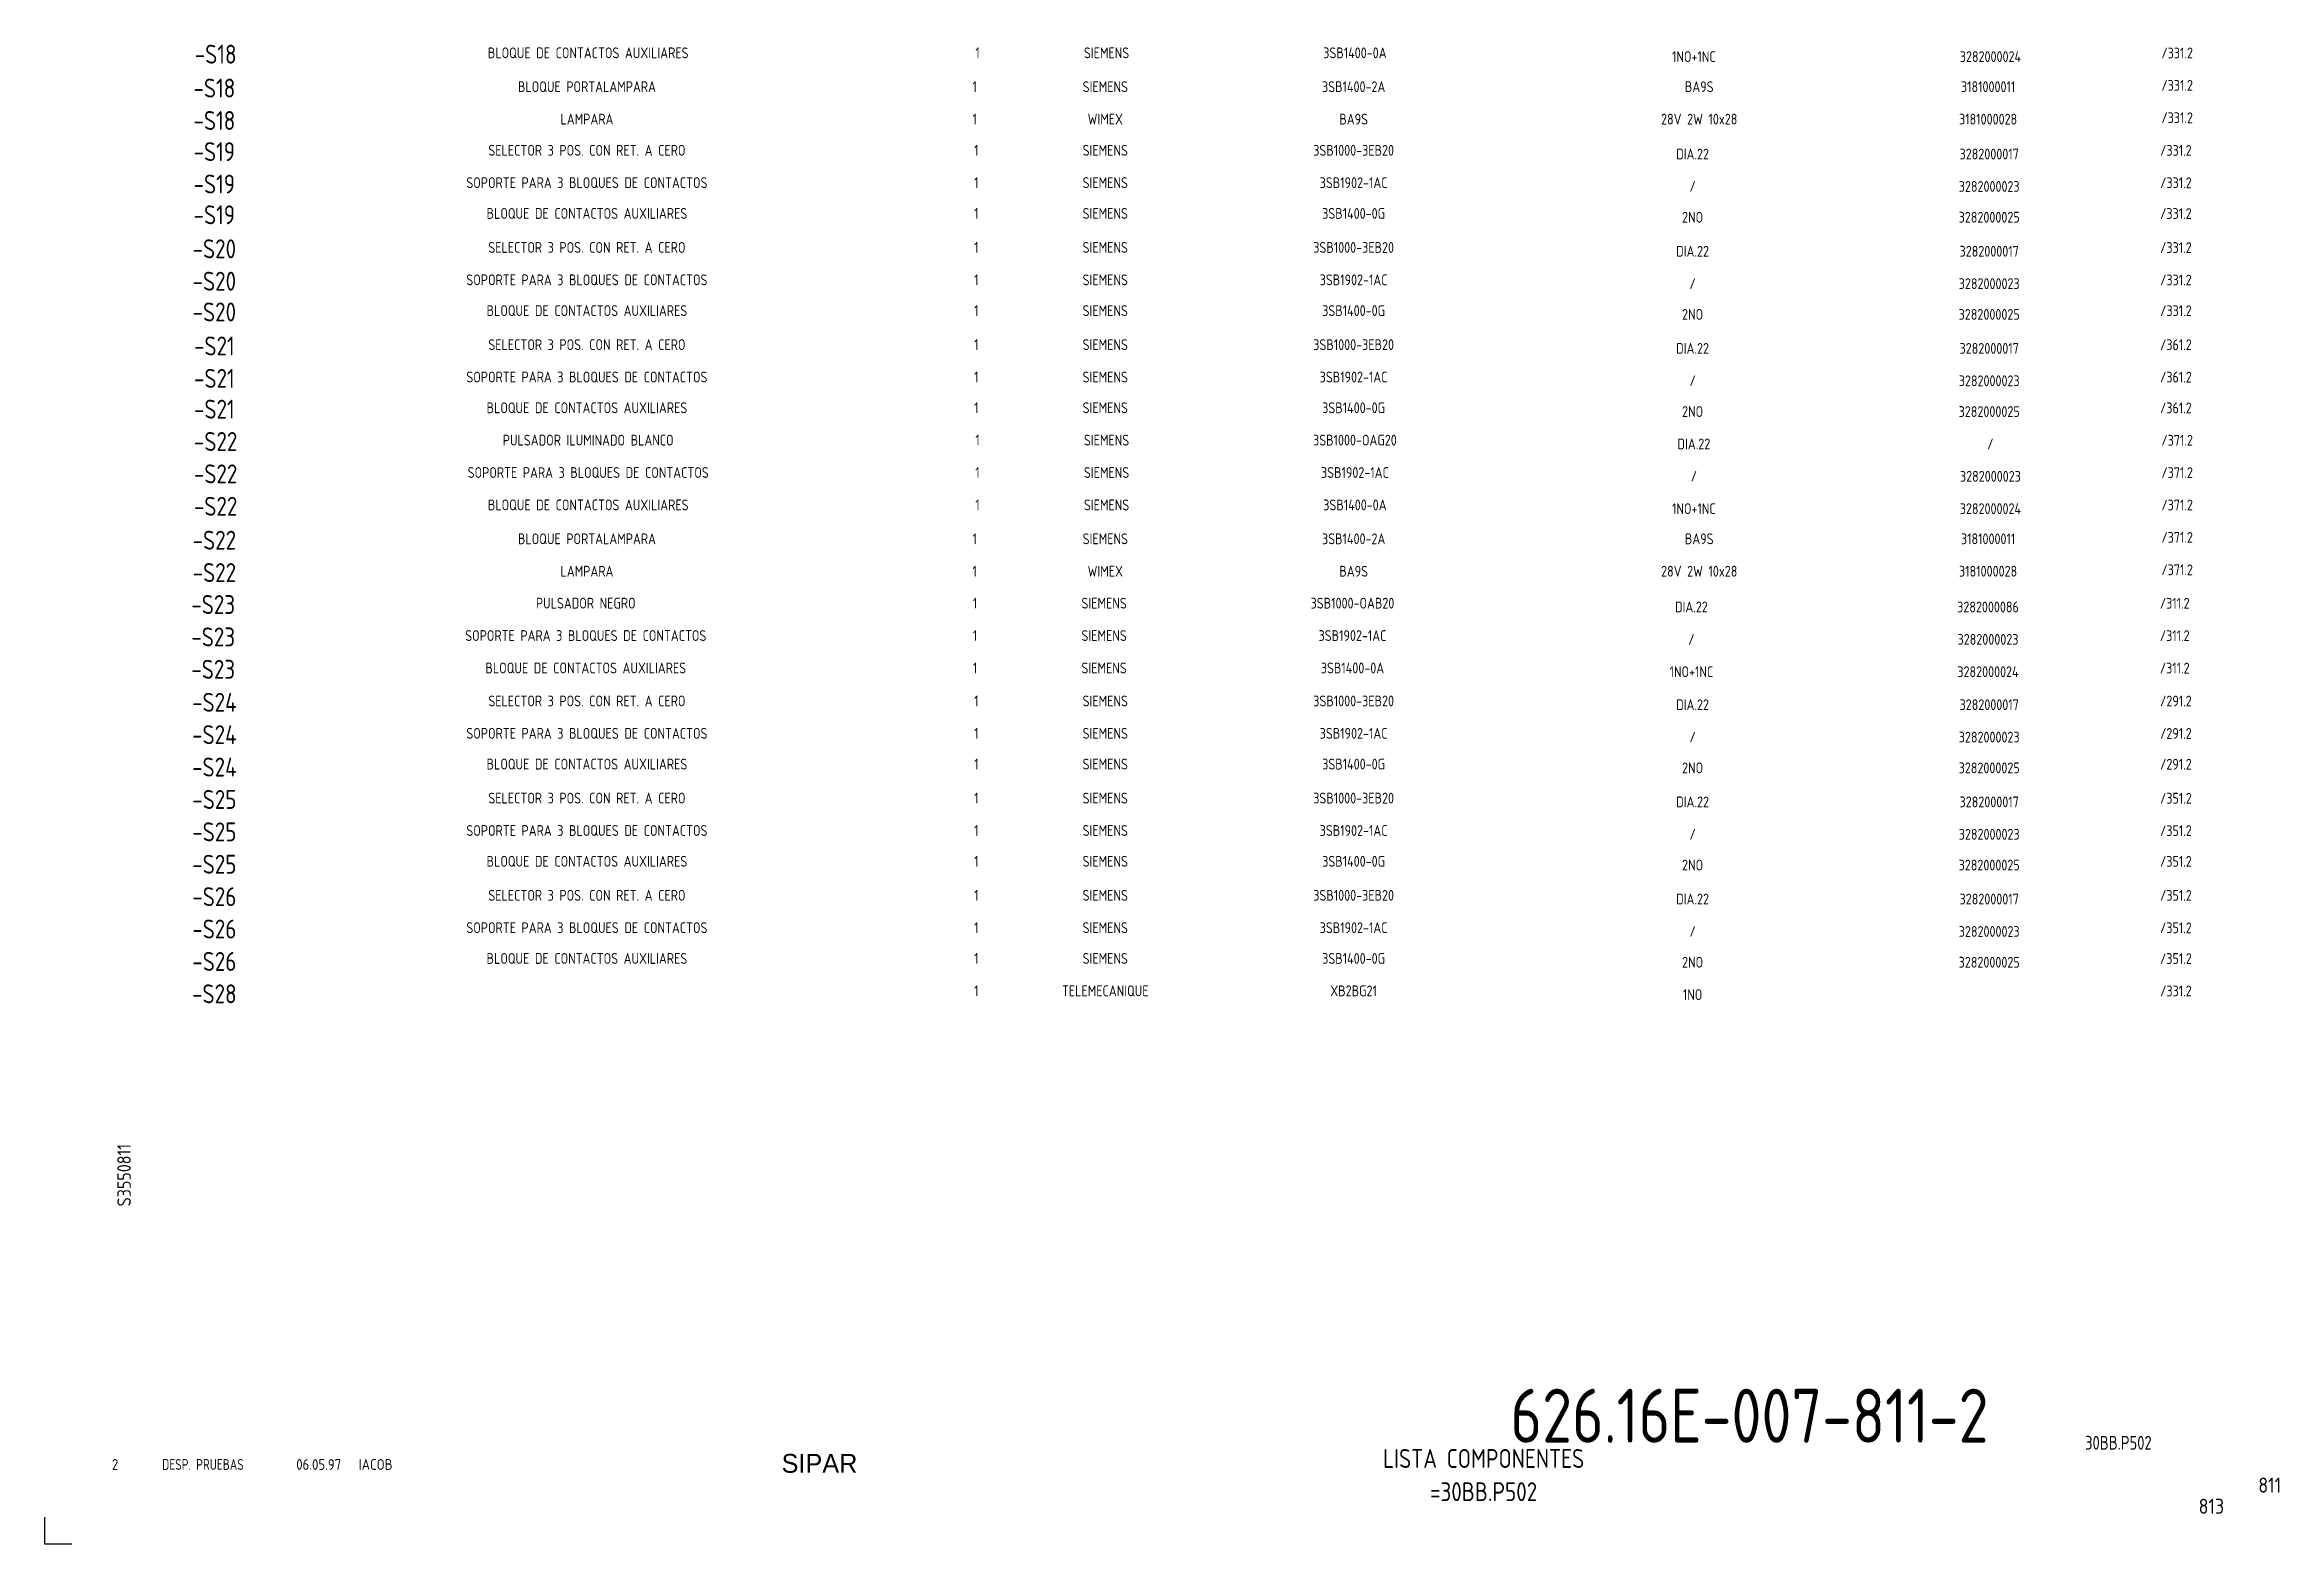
# Model space of a CAD drawing. Extents: x 0 to 414, y 0 to 278.
import ezdxf
from ezdxf.enums import TextEntityAlignment as Align

# ---------------------------------------------------------------- set-up
doc = ezdxf.new("R2010")
doc.units = 0
doc.header["$LTSCALE"] = 6
doc.header["$MEASUREMENT"] = 0
doc.layers.get('0').update_dxf_attribs({"linetype": 'CONTINUOUS'})
doc.layers.add('CART', color=7, linetype='CONTINUOUS')
doc.styles.add('DIN', font='DIN', dxfattribs={"width": 0.85})
doc.styles.add('X', font='UNIV.SHX', dxfattribs={"height": 3.5})

# ---------------------------------------------------------------- blocks, each defined once
blk = doc.blocks.new('REV2')
at = {"color": 3, "style": 'DIN'}
for s, width, p in [('2', 0.9, (12.45, 13.79)), ('DESP. PRUEBAS', 0.8, (21.76, 13.79)), ('06.05.97', 0.9, (46.59, 13.79)), ('IACOB', 0.9, (58.16, 13.79))]:
    blk.add_text(s, height=2, dxfattribs=dict(at, width=width)).set_placement(p)

msp = doc.modelspace()

# ---------------------------------------------------------------- linework, layer by layer
at = {"color": 7}
msp.add_lwpolyline([(5, 0), (0, 0), (0, 5)], dxfattribs=at)

# ---------------------------------------------------------------- block references
at = {"linetype": 'Continuous'}
msp.add_blockref('REV2', (0, 0), dxfattribs=at)

# ---------------------------------------------------------------- texts
at = {"color": 3, "style": 'DIN', "width": 0.85}
for s, p in [('-S18', (31.66, 274.27)), ('-S18', (31.43, 267.99)), ('-S18', (31.43, 261.99)), ('-S19', (31.42, 256.22)), ('-S19', (31.42, 250.22)), ('-S19', (31.42, 244.52)), ('-S20', (31.42, 238.22)), ('-S20', (31.42, 232.22)), ('-S20', (31.42, 226.52)), ('-S21', (31.42, 220.22)), ('-S21', (31.42, 214.22)), ('-S21', (31.42, 208.52)), ('-S22', (31.66, 202.53)), ('-S22', (31.66, 196.53)), ('-S22', (31.66, 190.53)), ('-S22', (31.43, 184.25)), ('-S22', (31.43, 178.25)), ('-S23', (31.21, 172.33)), ('-S23', (31.21, 166.33)), ('-S23', (31.21, 160.33)), ('-S24', (31.42, 154.22)), ('-S24', (31.42, 148.22)), ('-S24', (31.42, 142.22)), ('-S25', (31.42, 136.22)), ('-S25', (31.42, 130.22)), ('-S25', (31.42, 124.22)), ('-S26', (31.42, 118.22)), ('-S26', (31.42, 112.22)), ('-S26', (31.42, 106.22)), ('-S28', (31.42, 100.22))]:
    msp.add_text(s, height=3.5, dxfattribs=at).set_placement(p, align=Align.CENTER)
at = {"style": 'DIN', "width": 0.85}
for s, p in [('BLOQUE DE CONTACTOS AUXILIARES', (100.66, 275.27)), ('1', (172.77, 275.27)), ('SIEMENS', (196.66, 275.27)), ('3SB1400-0A', (242.66, 275.27)), ('1NO+1NC', (305.43, 274.57)), ('3282000024', (360.36, 274.57)), ('/331.2', (394.94, 275.24)), ('BLOQUE PORTALAMPARA', (100.43, 268.99)), ('1', (172.24, 268.99)), ('SIEMENS', (196.43, 268.99)), ('3SB1400-2A', (242.43, 268.99)), ('BA9S', (306.43, 268.99)), ('3181000011', (359.93, 268.99)), ('/331.2', (394.94, 269.24)), ('LAMPARA', (100.43, 262.99)), ('1', (172.24, 262.99)), ('WIMEX', (196.43, 262.99)), ('BA9S', (242.43, 262.99)), ('28V 2W 10x28', (306.43, 262.99)), ('3181000028', (359.93, 262.99)), ('/331.2', (394.94, 263.24)), ('SELECTOR 3 POS. CON RET. A CERO', (100.42, 257.22)), ('1', (172.54, 257.22)), ('SIEMENS', (196.42, 257.22)), ('3SB1000-3EB20', (242.42, 257.22)), ('DIA.22', (305.2, 256.52)), ('3282000017', (360.13, 256.52)), ('/331.2', (394.71, 257.2)), ('SOPORTE PARA 3 BLOQUES DE CONTACTOS', (100.42, 251.22)), ('1', (172.54, 251.22)), ('SIEMENS', (196.42, 251.22)), ('3SB1902-1AC', (242.42, 251.22)), ('/', (305.2, 250.52)), ('3282000023', (360.13, 250.52)), ('/331.2', (394.71, 251.2)), ('BLOQUE DE CONTACTOS AUXILIARES', (100.42, 245.52)), ('1', (172.54, 245.52)), ('SIEMENS', (196.42, 245.52)), ('3SB1400-0G', (242.42, 245.52)), ('2NO', (305.2, 244.82)), ('3282000025', (360.13, 244.82)), ('/331.2', (394.71, 245.5)), ('SELECTOR 3 POS. CON RET. A CERO', (100.42, 239.22)), ('1', (172.54, 239.22)), ('SIEMENS', (196.42, 239.22)), ('3SB1000-3EB20', (242.42, 239.22)), ('DIA.22', (305.2, 238.52)), ('3282000017', (360.13, 238.52)), ('/331.2', (394.71, 239.2)), ('SOPORTE PARA 3 BLOQUES DE CONTACTOS', (100.42, 233.22)), ('1', (172.54, 233.22)), ('SIEMENS', (196.42, 233.22)), ('3SB1902-1AC', (242.42, 233.22)), ('/', (305.2, 232.52)), ('3282000023', (360.13, 232.52)), ('/331.2', (394.71, 233.2)), ('BLOQUE DE CONTACTOS AUXILIARES', (100.42, 227.52)), ('1', (172.54, 227.52)), ('SIEMENS', (196.42, 227.52)), ('3SB1400-0G', (242.42, 227.52)), ('2NO', (305.2, 226.82)), ('3282000025', (360.13, 226.82)), ('/331.2', (394.71, 227.5)), ('SELECTOR 3 POS. CON RET. A CERO', (100.42, 221.22)), ('1', (172.54, 221.22)), ('SIEMENS', (196.42, 221.22)), ('3SB1000-3EB20', (242.42, 221.22)), ('DIA.22', (305.2, 220.52)), ('3282000017', (360.13, 220.52)), ('/361.2', (394.71, 221.2)), ('SOPORTE PARA 3 BLOQUES DE CONTACTOS', (100.42, 215.22)), ('1', (172.54, 215.22)), ('SIEMENS', (196.42, 215.22)), ('3SB1902-1AC', (242.42, 215.22)), ('/', (305.2, 214.52)), ('3282000023', (360.13, 214.52)), ('/361.2', (394.71, 215.2)), ('BLOQUE DE CONTACTOS AUXILIARES', (100.42, 209.52)), ('1', (172.54, 209.52)), ('SIEMENS', (196.42, 209.52)), ('3SB1400-0G', (242.42, 209.52)), ('/361.2', (394.71, 209.5)), ('2NO', (305.2, 208.82)), ('3282000025', (360.13, 208.82)), ('PULSADOR ILUMINADO BLANCO', (100.66, 203.53)), ('1', (172.77, 203.53)), ('SIEMENS', (196.66, 203.53)), ('3SB1000-OAG20', (242.66, 203.53)), ('DIA.22', (305.43, 202.83)), ('/', (360.36, 202.83)), ('/371.2', (394.94, 203.51)), ('SOPORTE PARA 3 BLOQUES DE CONTACTOS', (100.66, 197.53)), ('1', (172.77, 197.53)), ('SIEMENS', (196.66, 197.53)), ('3SB1902-1AC', (242.66, 197.53)), ('/', (305.43, 196.83)), ('3282000023', (360.36, 196.83)), ('/371.2', (394.94, 197.51)), ('BLOQUE DE CONTACTOS AUXILIARES', (100.66, 191.53)), ('1', (172.77, 191.53)), ('SIEMENS', (196.66, 191.53)), ('3SB1400-0A', (242.66, 191.53)), ('1NO+1NC', (305.43, 190.83)), ('3282000024', (360.36, 190.83)), ('/371.2', (394.94, 191.51)), ('BLOQUE PORTALAMPARA', (100.43, 185.25)), ('1', (172.24, 185.25)), ('SIEMENS', (196.43, 185.25)), ('3SB1400-2A', (242.43, 185.25)), ('BA9S', (306.43, 185.25)), ('3181000011', (359.93, 185.25)), ('/371.2', (394.94, 185.51)), ('LAMPARA', (100.43, 179.25)), ('1', (172.24, 179.25)), ('WIMEX', (196.43, 179.25)), ('BA9S', (242.43, 179.25)), ('28V 2W 10x28', (306.43, 179.25)), ('3181000028', (359.93, 179.25)), ('/371.2', (394.94, 179.51)), ('PULSADOR NEGRO', (100.21, 173.33)), ('1', (172.32, 173.33)), ('SIEMENS', (196.21, 173.33)), ('3SB1000-OAB20', (242.21, 173.33)), ('DIA.22', (304.98, 172.63)), ('3282000086', (359.91, 172.63)), ('/311.2', (394.49, 173.3)), ('SOPORTE PARA 3 BLOQUES DE CONTACTOS', (100.21, 167.33)), ('1', (172.32, 167.33)), ('SIEMENS', (196.21, 167.33)), ('3SB1902-1AC', (242.21, 167.33)), ('/', (304.98, 166.63)), ('3282000023', (359.91, 166.63)), ('/311.2', (394.49, 167.3)), ('BLOQUE DE CONTACTOS AUXILIARES', (100.21, 161.33)), ('1', (172.32, 161.33)), ('SIEMENS', (196.21, 161.33)), ('3SB1400-0A', (242.21, 161.33)), ('1NO+1NC', (304.98, 160.63)), ('3282000024', (359.91, 160.63)), ('/311.2', (394.49, 161.3)), ('SELECTOR 3 POS. CON RET. A CERO', (100.42, 155.22)), ('1', (172.54, 155.22)), ('SIEMENS', (196.42, 155.22)), ('3SB1000-3EB20', (242.42, 155.22)), ('DIA.22', (305.2, 154.52)), ('3282000017', (360.13, 154.52)), ('/291.2', (394.71, 155.2)), ('SOPORTE PARA 3 BLOQUES DE CONTACTOS', (100.42, 149.22)), ('1', (172.54, 149.22)), ('SIEMENS', (196.42, 149.22)), ('3SB1902-1AC', (242.42, 149.22)), ('/', (305.2, 148.52)), ('3282000023', (360.13, 148.52)), ('/291.2', (394.71, 149.2)), ('BLOQUE DE CONTACTOS AUXILIARES', (100.42, 143.52)), ('1', (172.54, 143.52)), ('SIEMENS', (196.42, 143.52)), ('3SB1400-0G', (242.42, 143.52)), ('/291.2', (394.71, 143.5)), ('2NO', (305.2, 142.82)), ('3282000025', (360.13, 142.82)), ('SELECTOR 3 POS. CON RET. A CERO', (100.42, 137.22)), ('1', (172.54, 137.22)), ('SIEMENS', (196.42, 137.22)), ('3SB1000-3EB20', (242.42, 137.22)), ('DIA.22', (305.2, 136.52)), ('3282000017', (360.13, 136.52)), ('/351.2', (394.71, 137.2)), ('SOPORTE PARA 3 BLOQUES DE CONTACTOS', (100.42, 131.22)), ('1', (172.54, 131.22)), ('SIEMENS', (196.42, 131.22)), ('3SB1902-1AC', (242.42, 131.22)), ('/', (305.2, 130.52)), ('3282000023', (360.13, 130.52)), ('/351.2', (394.71, 131.2)), ('BLOQUE DE CONTACTOS AUXILIARES', (100.42, 125.52)), ('1', (172.54, 125.52)), ('SIEMENS', (196.42, 125.52)), ('3SB1400-0G', (242.42, 125.52)), ('2NO', (305.2, 124.82)), ('3282000025', (360.13, 124.82)), ('/351.2', (394.71, 125.5)), ('SELECTOR 3 POS. CON RET. A CERO', (100.42, 119.22)), ('1', (172.54, 119.22)), ('SIEMENS', (196.42, 119.22)), ('3SB1000-3EB20', (242.42, 119.22)), ('DIA.22', (305.2, 118.52)), ('3282000017', (360.13, 118.52)), ('/351.2', (394.71, 119.2)), ('SOPORTE PARA 3 BLOQUES DE CONTACTOS', (100.42, 113.22)), ('1', (172.54, 113.22)), ('SIEMENS', (196.42, 113.22)), ('3SB1902-1AC', (242.42, 113.22)), ('/', (305.2, 112.52)), ('3282000023', (360.13, 112.52)), ('/351.2', (394.71, 113.2)), ('BLOQUE DE CONTACTOS AUXILIARES', (100.42, 107.52)), ('1', (172.54, 107.52)), ('SIEMENS', (196.42, 107.52)), ('3SB1400-0G', (242.42, 107.52)), ('2NO', (305.2, 106.82)), ('3282000025', (360.13, 106.82)), ('/351.2', (394.71, 107.5)), ('1', (172.54, 101.52)), ('TELEMECANIQUE', (196.42, 101.52)), ('XB2BG21', (242.42, 101.52)), ('/331.2', (394.71, 101.5)), ('1NO', (305.2, 100.82))]:
    msp.add_text(s, height=2, dxfattribs=at).set_placement(p, align=Align.CENTER)
at = {"color": 2, "style": 'DIN', "width": 0.85}
for s, p in [('LISTA COMPONENTES', (266.5, 15.9)), ('=30BB.P502', (266.5, 9.75))]:
    msp.add_text(s, height=3.5, dxfattribs=at).set_placement(p, align=Align.MIDDLE)
at = {"color": 3, "style": 'DIN', "width": 0.8}
msp.add_text('30BB.P502', height=2.56, dxfattribs=at).set_placement((390.22, 17.53), align=Align.RIGHT)
at = {"color": 2, "insert": (271.46, 28.82), "char_height": 10, "width": 111.0411, "attachment_point": 1, "style": 'DIN'}
msp.add_mtext('626.16E-007-811-2', dxfattribs=at)
at = {"layer": 'CART', "color": 3, "style": 'DIN', "width": 0.9, "flags": 1}
msp.add_attdef('S3550811', text='', height=2.5, rotation=90, dxfattribs=at).set_placement((15.95, 68.38), align=Align.CENTER)
at = {"layer": 'CART', "color": 6, "style": 'X', "flags": 1}
msp.add_attdef('SIPAR', text='', height=3.5, dxfattribs=at).set_placement((143.5, 15), align=Align.MIDDLE)
at = {"layer": 'CART', "color": 7, "style": 'DIN', "width": 0.9, "flags": 1}
msp.add_attdef('813', (398.93, 5.65), '', height=2.8, dxfattribs=at)
at = {"layer": 'CART', "color": 2, "style": 'DIN', "width": 0.9, "flags": 1}
msp.add_attdef('811', text='', height=2.8, dxfattribs=at).set_placement((414.2, 9.56), align=Align.RIGHT)

doc.saveas('drawing.dxf')
